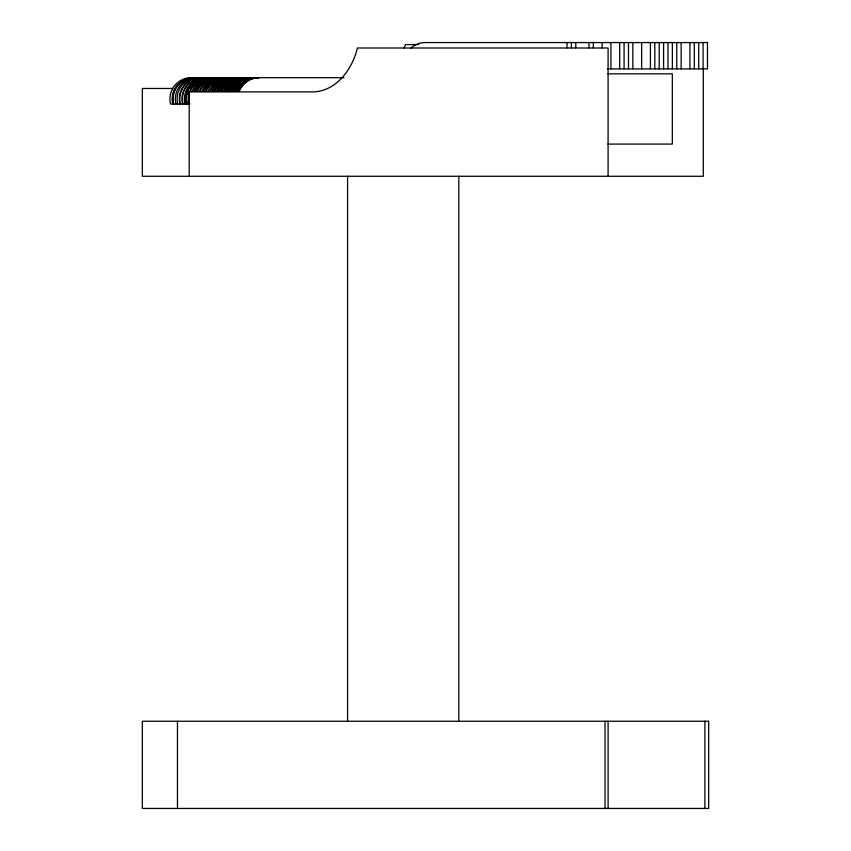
<?xml version="1.0" encoding="UTF-8"?>
<svg xmlns="http://www.w3.org/2000/svg" width="851" height="851" viewBox="0 0 851 851"><rect width="100%" height="100%" fill="white"/><g stroke="black" fill="none" stroke-linecap="round" stroke-linejoin="round"><path stroke-width="1.28" d="M418.671 44.571L405.427 44.571A64.974 64.974 0 0 1 404.151 47.996M607.412 68.888L707.489 68.888L707.489 42.55L425.277 42.55A21.307 21.307 0 0 0 410.693 48.326M607.997 73.835L672.322 73.835L672.322 144.085L607.997 144.085M343.985 77.675L191.22 77.675A21.307 21.286 -90 0 0 170.53 104.013L189.996 104.013M172.849 88.472L142.34 88.472L142.34 176.274L703.298 176.274L703.298 68.282M704.905 721.254L704.905 808.45M703.096 42.55L703.096 68.888M698.714 42.55L698.714 68.888M694.32 42.55L694.32 68.888M689.927 42.55L689.927 68.888M681.151 42.55L681.151 68.888M676.758 42.55L676.758 68.888M672.375 42.55L672.375 68.888M667.982 42.55L667.982 68.888M663.589 42.55L663.589 68.888M659.195 42.55L659.195 68.888M654.813 42.55L654.813 68.888M650.419 42.55L650.419 68.888M641.643 42.55L641.643 68.888M632.857 42.55L632.857 68.888M628.474 42.55L628.474 68.888M624.081 42.55L624.081 68.888M619.688 42.55L619.688 68.888M610.912 42.55L610.912 68.888M608.093 176.274L608.093 47.996L357.42 47.996C352.335 69.037 336.634 91.195 313.115 91.897L189.209 91.897L189.209 176.274M608.093 721.254L608.093 808.45M605.029 721.254L605.029 808.45M602.125 42.55L602.125 47.816M593.349 42.55L593.349 47.816M588.956 42.55L588.956 47.816M575.787 42.55L575.787 47.816M571.393 42.55L571.393 47.816M567.011 42.55L567.011 47.816M458.795 176.274L458.795 721.254M347.58 176.274L347.58 721.254M177.465 721.254L177.465 808.45M177.689 104.013A21.307 21.286 -90 0 1 198.368 77.675M179.891 104.013A21.307 21.286 -90 0 1 200.581 77.675M172.732 104.013A21.307 21.286 -90 0 1 193.422 77.675M218.516 91.376A21.307 21.286 90 0 1 223.068 84.196M224.632 82.728A21.307 21.286 90 0 1 238.408 77.675M217.048 91.376A21.307 21.286 -90 0 1 236.929 77.675M192.869 91.376A21.307 21.286 90 0 1 212.761 77.675M204.134 91.376A21.307 21.286 -90 0 1 208.697 84.196M210.25 82.728A21.307 21.286 -90 0 1 224.026 77.675M202.485 91.376A21.307 21.286 -90 0 1 222.377 77.675M214.378 85.813A21.307 21.286 -90 0 1 215.782 84.196M219.037 81.43A21.307 21.286 -90 0 1 221.813 79.813M224.792 78.632A21.307 21.286 -90 0 1 231.121 77.675M209.569 91.376A21.307 21.286 -90 0 1 229.462 77.675M187.603 104.013A21.307 21.286 -90 0 1 187.199 101.907M187.486 94.461A21.307 21.286 -90 0 1 188.401 91.376M189.762 88.472A21.307 21.286 -90 0 1 200.953 78.973M201.964 78.632A21.307 21.286 -90 0 1 208.293 77.675M185.763 104.013A21.307 21.286 -90 0 1 206.453 77.675M239.291 91.376A21.307 21.286 -90 0 1 259.172 77.675M238.184 91.376A21.307 21.286 -90 0 1 258.076 77.675M233.929 91.376A21.307 21.286 -90 0 1 253.821 77.675M232.823 91.376A21.307 21.286 -90 0 1 252.715 77.675M229.185 91.376A21.307 21.286 90 0 1 249.077 77.675M227.898 91.376A21.307 21.286 -90 0 1 247.79 77.675M221.866 91.376A21.307 21.286 -90 0 1 241.748 77.675M220.579 91.376A21.307 21.286 -90 0 1 240.461 77.675M173.742 104.013A21.307 21.286 -90 0 1 194.432 77.675M175.955 104.013A21.307 21.286 -90 0 1 196.634 77.675M173.179 104.013A21.307 21.286 -90 0 1 193.858 77.675M189.741 78.632A21.307 21.286 -90 0 1 191.815 78.101M192.869 77.909A21.307 21.286 -90 0 1 196.07 77.675M182.582 104.013A21.307 21.286 -90 0 1 203.272 77.675M180.38 104.013A21.307 21.286 -90 0 1 201.07 77.675M185.082 104.013A21.307 21.286 -90 0 1 205.772 77.675M183.061 104.013A21.307 21.286 -90 0 1 203.751 77.675M188.879 104.013A21.307 21.286 -90 0 1 209.569 77.675M187.039 104.013A21.307 21.286 -90 0 1 207.729 77.675M192.198 91.376A21.307 21.286 -90 0 1 212.08 77.675M189.337 102.96A21.307 21.286 -90 0 1 189.241 95.503M190.358 91.376A21.307 21.286 -90 0 1 210.25 77.675M196.496 91.376A21.307 21.286 -90 0 1 216.388 77.675M199.23 91.376A21.307 21.286 -90 0 1 219.111 77.675M197.389 91.376A21.307 21.286 -90 0 1 217.282 77.675M201.815 91.376A21.307 21.286 -90 0 1 221.707 77.675M199.974 91.376A21.307 21.286 -90 0 1 219.866 77.675M205.495 91.376A21.307 21.286 -90 0 1 225.387 77.675M203.846 91.376A21.307 21.286 -90 0 1 223.728 77.675M207.772 91.376A21.307 21.286 -90 0 1 227.664 77.675M205.931 91.376A21.307 21.286 -90 0 1 225.823 77.675M211.899 91.376A21.307 21.286 -90 0 1 231.791 77.675M210.25 91.376A21.307 21.286 -90 0 1 230.132 77.675M214.175 91.376A21.307 21.286 -90 0 1 234.068 77.675M212.707 91.376A21.307 21.286 -90 0 1 232.6 77.675M216.314 91.376A21.307 21.286 -90 0 1 236.206 77.675M214.665 91.376A21.307 21.286 -90 0 1 234.546 77.675M219.59 91.376A21.307 21.286 -90 0 1 239.482 77.675M218.303 91.376A21.307 21.286 -90 0 1 238.195 77.675M224.675 85.813A21.307 21.286 90 0 1 226.079 84.196M229.334 81.43A21.307 21.286 90 0 1 232.11 79.813M235.089 78.632A21.307 21.286 90 0 1 241.407 77.675M220.047 91.376A21.307 21.286 -90 0 1 239.939 77.675M224.909 91.376A21.307 21.286 90 0 1 244.801 77.675M223.441 91.376A21.307 21.286 -90 0 1 243.322 77.675M226.802 91.376A21.307 21.286 90 0 1 246.694 77.675M225.334 91.376A21.307 21.286 -90 0 1 245.226 77.675M230.621 87.557A21.307 21.286 90 0 1 233.27 84.196M234.025 83.441A21.307 21.286 90 0 1 239.291 79.813M242.28 78.632A21.307 21.286 90 0 1 248.598 77.675M227.238 91.376A21.307 21.286 -90 0 1 247.13 77.675M231.929 91.376A21.307 21.286 -90 0 1 251.822 77.675M230.642 91.376A21.307 21.286 -90 0 1 250.534 77.675M234.94 88.472A21.307 21.286 -90 0 1 238.142 84.196M238.897 83.441A21.307 21.286 -90 0 1 246.13 78.973M247.141 78.632A21.307 21.286 -90 0 1 253.47 77.675M232.291 91.376A21.307 21.286 -90 0 1 252.183 77.675M236.025 91.376A21.307 21.286 -90 0 1 255.906 77.675M234.919 91.376A21.307 21.286 -90 0 1 254.811 77.675M237.429 91.376A21.307 21.286 -90 0 1 257.321 77.675M236.323 91.376A21.307 21.286 -90 0 1 256.215 77.675M240.737 87.557A21.307 21.286 -90 0 1 249.407 79.813M250.385 79.366A21.307 21.286 -90 0 1 258.715 77.675M237.727 91.376A21.307 21.286 -90 0 1 257.608 77.675M708.66 721.254L142.34 721.254L142.34 808.45L708.66 808.45L708.66 721.254M214.601 77.675A21.307 21.286 90 0 0 194.709 91.376A21.307 21.286 -90 0 1 214.548 77.675"/></g></svg>
